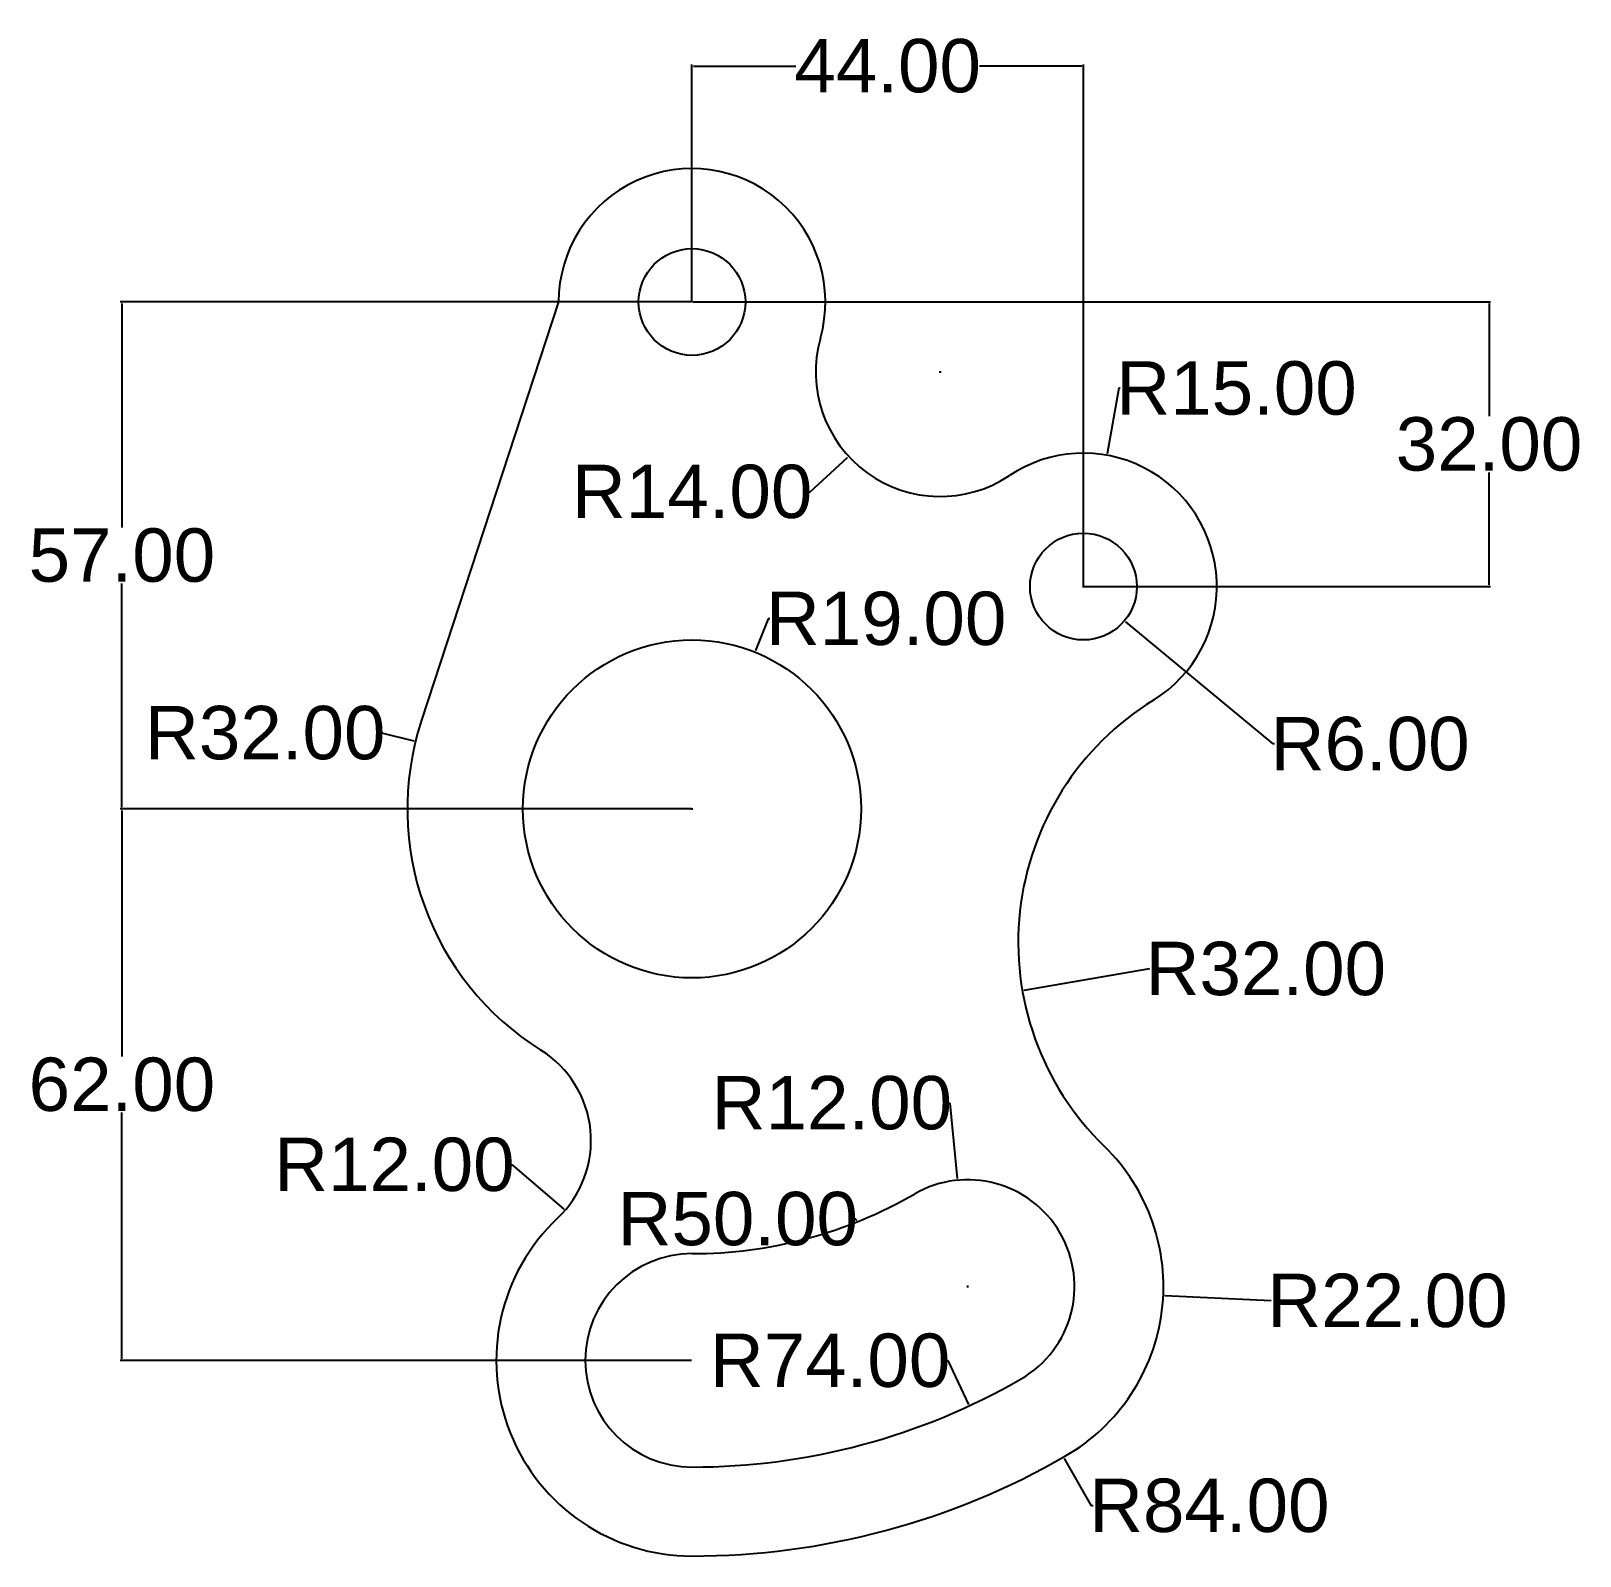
# Model space of a CAD drawing. Header units: centimetres. Extents: x -80 to 94, y -28 to 143.
import ezdxf

# ---------------------------------------------------------------- set-up
doc = ezdxf.new("R2010")
doc.units = ezdxf.units.CM
doc.header["$MEASUREMENT"] = 0
doc.styles.get("Standard").update_dxf_attribs({"font": 'arial.ttf'})
doc.dimstyles.get("Standard").update_dxf_attribs({"dimtxt": 6, "dimasz": 0.18, "dimexe": 0.18, "dimexo": 0.0625, "dimgap": 0.09, "dimtad": 0, "dimtih": 1, "dimtoh": 1, "dimzin": 0, "dimdsep": 46, "dimtxsty": 'Standard', "dimcen": 0.09, "dimclrd": 2, "dimclre": 2, "dimclrt": 2, "dimadec": 0, "dimazin": 0, "dimtfac": 1, "dimtofl": 0, "dimtmove": 0, "dimatfit": 3, "dimfxl": 1, "dimtfillclr": 2, "dimtolj": 1, "dimtzin": 0, "dimarcsym": 0})

# ---------------------------------------------------------------- blocks, each defined once
blk = doc.blocks.new('*D2')
at = {"color": 2, "lineweight": -2, "transparency": 16777216}
for p, q in [((-5.48, 112.54), (-69.68, 112.54)), ((-69.5, 112.36), (-69.5, 87.19)), ((-69.5, 55.72), (-69.5, 80.89)), ((-5.48, 55.54), (-69.68, 55.54))]:
    blk.add_line(p, q, dxfattribs=at)
at = {"color": 2, "transparency": 16777216}
for points in [[(-69.53, 112.36), (-69.47, 112.36), (-69.5, 112.54)], [(-69.53, 55.72), (-69.47, 55.72), (-69.5, 55.54)]]:
    blk.add_solid(points, dxfattribs=at)
at = {"layer": 'Defpoints', "color": 0, "transparency": 16777216}
for p in [(-5.42, 112.54), (-69.5, 55.54), (-5.42, 55.54)]:
    blk.add_point(p, dxfattribs=at)
at = {"color": 2, "transparency": 16777216, "insert": (-69.5, 84.04), "char_height": 6, "attachment_point": 5}
blk.add_mtext('\\A1;57.00', dxfattribs=at)
blk = doc.blocks.new('*D3')
at = {"color": 2, "lineweight": -2, "transparency": 16777216}
for p, q in [((-5.48, 55.54), (-69.68, 55.54)), ((-69.5, 55.36), (-69.5, 27.69)), ((-69.5, -6.28), (-69.5, 21.39)), ((-5.48, -6.46), (-69.68, -6.46))]:
    blk.add_line(p, q, dxfattribs=at)
at = {"color": 2, "transparency": 16777216}
for points in [[(-69.53, 55.36), (-69.47, 55.36), (-69.5, 55.54)], [(-69.53, -6.28), (-69.47, -6.28), (-69.5, -6.46)]]:
    blk.add_solid(points, dxfattribs=at)
at = {"layer": 'Defpoints', "color": 0, "transparency": 16777216}
for p in [(-5.42, 55.54), (-69.5, -6.46), (-5.42, -6.46)]:
    blk.add_point(p, dxfattribs=at)
at = {"color": 2, "transparency": 16777216, "insert": (-69.5, 24.54), "char_height": 6, "attachment_point": 5}
blk.add_mtext('\\A1;62.00', dxfattribs=at)
blk = doc.blocks.new('*D4')
at = {"color": 2, "lineweight": -2, "transparency": 16777216}
for p, q in [((-5.35, 112.54), (84.36, 112.54)), ((84.18, 112.36), (84.18, 99.69)), ((84.18, 80.72), (84.18, 93.38)), ((38.65, 80.54), (84.36, 80.54))]:
    blk.add_line(p, q, dxfattribs=at)
at = {"color": 2, "transparency": 16777216}
for points in [[(84.15, 112.36), (84.21, 112.36), (84.18, 112.54)], [(84.15, 80.72), (84.21, 80.72), (84.18, 80.54)]]:
    blk.add_solid(points, dxfattribs=at)
at = {"layer": 'Defpoints', "color": 0, "transparency": 16777216}
for p in [(-5.42, 112.54), (38.58, 80.54), (84.18, 80.54)]:
    blk.add_point(p, dxfattribs=at)
at = {"color": 2, "transparency": 16777216, "insert": (84.18, 96.54), "char_height": 6, "attachment_point": 5}
blk.add_mtext('\\A1;32.00', dxfattribs=at)
blk = doc.blocks.new('*D5')
at = {"color": 2, "lineweight": -2, "transparency": 16777216}
for p, q in [((42.55, 102.83), (41.24, 95.48)), ((42.73, 102.83), (42.55, 102.83)), ((38.49, 80.54), (38.67, 80.54)), ((38.58, 80.45), (38.58, 80.63))]:
    blk.add_line(p, q, dxfattribs=at)
at = {"color": 2, "transparency": 16777216}
blk.add_solid([(41.21, 95.49), (41.27, 95.48), (41.21, 95.31)], dxfattribs=at)
at = {"layer": 'Defpoints', "color": 0, "transparency": 16777216}
for p in [(41.21, 95.31), (38.58, 80.54)]:
    blk.add_point(p, dxfattribs=at)
at = {"color": 2, "transparency": 16777216, "insert": (55.8, 102.83), "char_height": 6, "attachment_point": 5}
blk.add_mtext('\\A1;R15.00', dxfattribs=at)
blk = doc.blocks.new('*D6')
at = {"color": 2, "lineweight": -2, "transparency": 16777216}
for p, q in [((38.49, 80.54), (38.67, 80.54)), ((38.58, 80.45), (38.58, 80.63)), ((59.9, 62.85), (43.34, 76.59)), ((60.08, 62.85), (59.9, 62.85))]:
    blk.add_line(p, q, dxfattribs=at)
at = {"color": 2, "transparency": 16777216}
blk.add_solid([(43.36, 76.62), (43.32, 76.57), (43.2, 76.71)], dxfattribs=at)
at = {"layer": 'Defpoints', "color": 0, "transparency": 16777216}
for p in [(38.58, 80.54), (43.2, 76.71)]:
    blk.add_point(p, dxfattribs=at)
at = {"color": 2, "transparency": 16777216, "insert": (70.82, 62.85), "char_height": 6, "attachment_point": 5}
blk.add_mtext('\\A1;R6.00', dxfattribs=at)
blk = doc.blocks.new('*D7')
at = {"color": 2, "lineweight": -2, "transparency": 16777216}
for p, q in [((22.4, 104.67), (22.58, 104.67)), ((22.49, 104.58), (22.49, 104.76)), ((7.85, 91.2), (12.06, 95.07)), ((7.67, 91.2), (7.85, 91.2))]:
    blk.add_line(p, q, dxfattribs=at)
at = {"color": 2, "transparency": 16777216}
blk.add_solid([(12.04, 95.09), (12.08, 95.05), (12.19, 95.19)], dxfattribs=at)
at = {"layer": 'Defpoints', "color": 0, "transparency": 16777216}
for p in [(22.49, 104.67), (12.19, 95.19)]:
    blk.add_point(p, dxfattribs=at)
at = {"color": 2, "transparency": 16777216, "insert": (-5.4, 91.2), "char_height": 6, "attachment_point": 5}
blk.add_mtext('\\A1;R14.00', dxfattribs=at)
blk = doc.blocks.new('*D8')
at = {"color": 2, "lineweight": -2, "transparency": 16777216}
for p, q in [((-25.8, 15.54), (-25.62, 15.54)), ((-25.62, 15.54), (-19.81, 10.54))]:
    blk.add_line(p, q, dxfattribs=at)
at = {"color": 2, "transparency": 16777216}
blk.add_solid([(-19.79, 10.56), (-19.83, 10.52), (-19.67, 10.42)], dxfattribs=at)
at = {"layer": 'Defpoints', "color": 0, "transparency": 16777216}
for p in [(-28.77, 18.25), (-19.67, 10.42)]:
    blk.add_point(p, dxfattribs=at)
at = {"color": 2, "transparency": 16777216, "insert": (-38.87, 15.54), "char_height": 6, "attachment_point": 5}
blk.add_mtext('\\A1;R12.00', dxfattribs=at)
blk = doc.blocks.new('*D9')
at = {"color": 2, "lineweight": -2, "transparency": 16777216}
blk.add_line((46.02, 37.56), (31.9, 35.13), dxfattribs=at)
at = {"color": 2, "transparency": 16777216}
blk.add_solid([(31.89, 35.16), (31.9, 35.1), (31.72, 35.1)], dxfattribs=at)
at = {"layer": 'Defpoints', "color": 0, "transparency": 16777216}
for p in [(63.25, 40.53), (31.72, 35.1)]:
    blk.add_point(p, dxfattribs=at)
at = {"color": 2, "transparency": 16777216, "insert": (59.09, 37.56), "char_height": 6, "attachment_point": 5}
blk.add_mtext('\\A1;R32.00', dxfattribs=at)
blk = doc.blocks.new('*D10')
at = {"color": 2, "lineweight": -2, "transparency": 16777216}
for p, q in [((3.16, 76.93), (1.72, 73.34)), ((3.34, 76.93), (3.16, 76.93)), ((-5.51, 55.54), (-5.33, 55.54)), ((-5.42, 55.45), (-5.42, 55.63))]:
    blk.add_line(p, q, dxfattribs=at)
at = {"color": 2, "transparency": 16777216}
blk.add_solid([(1.69, 73.35), (1.75, 73.33), (1.65, 73.17)], dxfattribs=at)
at = {"layer": 'Defpoints', "color": 0, "transparency": 16777216}
for p in [(1.65, 73.17), (-5.42, 55.54)]:
    blk.add_point(p, dxfattribs=at)
at = {"color": 2, "transparency": 16777216, "insert": (16.41, 76.93), "char_height": 6, "attachment_point": 5}
blk.add_mtext('\\A1;R19.00', dxfattribs=at)
blk = doc.blocks.new('*D11')
at = {"color": 2, "lineweight": -2, "transparency": 16777216}
for p, q in [((25.49, 1.85), (25.67, 1.85)), ((25.58, 1.76), (25.58, 1.94)), ((59.69, 0.24), (47.74, 0.8))]:
    blk.add_line(p, q, dxfattribs=at)
at = {"color": 2, "transparency": 16777216}
blk.add_solid([(47.74, 0.83), (47.74, 0.77), (47.56, 0.81)], dxfattribs=at)
at = {"layer": 'Defpoints', "color": 0, "transparency": 16777216}
for p in [(25.58, 1.85), (47.56, 0.81)]:
    blk.add_point(p, dxfattribs=at)
at = {"color": 2, "transparency": 16777216, "insert": (72.77, 0.24), "char_height": 6, "attachment_point": 5}
blk.add_mtext('\\A1;R22.00', dxfattribs=at)
blk = doc.blocks.new('*D12')
at = {"color": 2, "lineweight": -2, "transparency": 16777216}
for p, q in [((23.39, 22.47), (23.57, 22.47)), ((23.57, 22.47), (24.4, 13.97)), ((25.49, 1.85), (25.67, 1.85)), ((25.58, 1.76), (25.58, 1.94))]:
    blk.add_line(p, q, dxfattribs=at)
at = {"color": 2, "transparency": 16777216}
blk.add_solid([(24.43, 13.97), (24.37, 13.96), (24.42, 13.79)], dxfattribs=at)
at = {"layer": 'Defpoints', "color": 0, "transparency": 16777216}
for p in [(24.42, 13.79), (25.58, 1.85)]:
    blk.add_point(p, dxfattribs=at)
at = {"color": 2, "transparency": 16777216, "insert": (10.31, 22.47), "char_height": 6, "attachment_point": 5}
blk.add_mtext('\\A1;R12.00', dxfattribs=at)
blk = doc.blocks.new('*D13')
at = {"color": 2, "lineweight": -2, "transparency": 16777216}
for p, q in [((-5.51, 55.54), (-5.33, 55.54)), ((-5.42, 55.45), (-5.42, 55.63)), ((39.49, -22.8), (36.44, -17.5)), ((39.67, -22.8), (39.49, -22.8))]:
    blk.add_line(p, q, dxfattribs=at)
at = {"color": 2, "transparency": 16777216}
blk.add_solid([(36.47, -17.48), (36.42, -17.51), (36.35, -17.34)], dxfattribs=at)
at = {"layer": 'Defpoints', "color": 0, "transparency": 16777216}
for p in [(-5.42, 55.54), (36.35, -17.34)]:
    blk.add_point(p, dxfattribs=at)
at = {"color": 2, "transparency": 16777216, "insert": (52.74, -22.8), "char_height": 6, "attachment_point": 5}
blk.add_mtext('\\A1;R84.00', dxfattribs=at)
blk = doc.blocks.new('*D14')
at = {"color": 2, "lineweight": -2, "transparency": 16777216}
for p, q in [((23.18, -6.49), (23.36, -6.49)), ((23.36, -6.49), (25.65, -11.42))]:
    blk.add_line(p, q, dxfattribs=at)
at = {"color": 2, "transparency": 16777216}
blk.add_solid([(25.68, -11.41), (25.63, -11.44), (25.73, -11.59)], dxfattribs=at)
at = {"layer": 'Defpoints', "color": 0, "transparency": 16777216}
for p in [(-5.42, 55.54), (25.73, -11.59)]:
    blk.add_point(p, dxfattribs=at)
at = {"color": 2, "transparency": 16777216, "insert": (10.11, -6.49), "char_height": 6, "attachment_point": 5}
blk.add_mtext('\\A1;R74.00', dxfattribs=at)
blk = doc.blocks.new('*D15')
at = {"color": 2, "lineweight": -2, "transparency": 16777216}
for p, q in [((12.81, 9.44), (12.99, 9.44)), ((12.99, 9.44), (13.05, 9.27))]:
    blk.add_line(p, q, dxfattribs=at)
at = {"color": 2, "transparency": 16777216}
blk.add_solid([(13.08, 9.28), (13.03, 9.26), (13.12, 9.1)], dxfattribs=at)
at = {"layer": 'Defpoints', "color": 0, "transparency": 16777216}
for p in [(-5.42, 55.54), (13.12, 9.1)]:
    blk.add_point(p, dxfattribs=at)
at = {"color": 2, "transparency": 16777216, "insert": (-0.27, 9.44), "char_height": 6, "attachment_point": 5}
blk.add_mtext('\\A1;R50.00', dxfattribs=at)
blk = doc.blocks.new('*D16')
at = {"color": 2, "lineweight": -2, "transparency": 16777216}
for p, q in [((-40.31, 64.08), (-36.67, 63.19)), ((-5.51, 55.54), (-5.33, 55.54)), ((-5.42, 55.45), (-5.42, 55.63))]:
    blk.add_line(p, q, dxfattribs=at)
at = {"color": 2, "transparency": 16777216}
blk.add_solid([(-36.67, 63.22), (-36.68, 63.16), (-36.5, 63.14)], dxfattribs=at)
at = {"layer": 'Defpoints', "color": 0, "transparency": 16777216}
for p in [(-36.5, 63.14), (-5.42, 55.54)]:
    blk.add_point(p, dxfattribs=at)
at = {"color": 2, "transparency": 16777216, "insert": (-53.39, 64.08), "char_height": 6, "attachment_point": 5}
blk.add_mtext('\\A1;R32.00', dxfattribs=at)
blk = doc.blocks.new('*D17')
at = {"color": 2, "lineweight": -2, "transparency": 16777216}
for p, q in [((-5.42, 112.6), (-5.42, 139.25)), ((-5.24, 139.07), (6.26, 139.07)), ((38.4, 139.07), (26.91, 139.07)), ((38.58, 80.6), (38.58, 139.25))]:
    blk.add_line(p, q, dxfattribs=at)
at = {"color": 2, "transparency": 16777216}
for points in [[(-5.24, 139.1), (-5.24, 139.04), (-5.42, 139.07)], [(38.4, 139.1), (38.4, 139.04), (38.58, 139.07)]]:
    blk.add_solid(points, dxfattribs=at)
at = {"layer": 'Defpoints', "color": 0, "transparency": 16777216}
for p in [(38.58, 139.07), (-5.42, 112.54), (38.58, 80.54)]:
    blk.add_point(p, dxfattribs=at)
at = {"color": 2, "transparency": 16777216, "insert": (16.58, 139.07), "char_height": 6, "attachment_point": 5}
blk.add_mtext('\\A1;44.00', dxfattribs=at)

msp = doc.modelspace()

# ---------------------------------------------------------------- linework, layer by layer
msp.add_line((-20.416, 112.539), (-35.826, 65.501))
for centre, radius in [((-5.416, 112.539), 6), ((38.584, 80.539), 6), ((-5.416, 55.539), 19)]:
    msp.add_circle(centre, radius)
for centre, radius, start, end in [((-5.416, 112.539), 15, 344.24891, 180), ((22.495, 104.667), 14, 164.24891, 303.69634), ((38.584, 80.539), 15, 301.6629, 123.69634), ((63.255, 40.535), 32, 121.6629, 225.76394), ((-5.416, 55.539), 32, 161.86099, 237.94158), ((-28.771, 18.249), 12, 313.38494, 57.94158), ((25.584, 1.845), 22, 300, 45.76394), ((-5.416, 55.539), 50, 270, 300), ((25.584, 1.845), 12, 300, 120), ((-5.416, -6.461), 22, 133.38494, 270), ((-5.416, -6.461), 12, 90, 270), ((-5.416, 55.539), 74, 270, 300), ((-5.416, 55.539), 84, 270, 300)]:
    msp.add_arc(centre, radius, start, end)

# ---------------------------------------------------------------- dimensions: what is measured, and where the dimension line sits
dim = msp.add_linear_dim(base=(38.584, 139.072), p1=(-5.416, 112.539), p2=(38.584, 80.539), dimstyle='Standard')
dim.commit()
dim.dimension.update_dxf_attribs({"geometry": '*D17', "text_midpoint": (16.584, 139.072)})
for base, p2, picture, middle in [((-69.5, 55.539), (-5.416, 55.539), '*D2', (-69.5, 84.039)), ((84.185, 80.539), (38.584, 80.539), '*D4', (84.185, 96.539))]:
    dim = msp.add_linear_dim(base=base, p1=(-5.416, 112.539), p2=p2, angle=90, dimstyle='Standard')
    dim.commit()
    dim.dimension.update_dxf_attribs({"geometry": picture, "text_midpoint": middle})
for center, mpoint, picture, middle in [((38.584, 80.539), (41.211, 95.307), '*D5', (55.804, 102.826)), ((22.495, 104.667), (12.19, 95.19), '*D7', (-5.401, 91.201)), ((-5.416, 55.539), (1.655, 73.174), '*D10', (16.413, 76.925)), ((38.584, 80.539), (43.201, 76.707), '*D6', (70.821, 62.853)), ((-5.416, 55.539), (-36.5, 63.143), '*D16', (-40.314, 64.077)), ((-5.416, 55.539), (13.12, 9.102), '*D15', (-0.268, 9.436)), ((-5.416, 55.539), (36.355, -17.339), '*D13', (52.742, -22.805)), ((-5.416, 55.539), (25.73, -11.587), '*D14', (10.11, -6.489)), ((63.255, 40.535), (31.72, 35.098), '*D9', (46.019, 37.563)), ((25.584, 1.845), (24.417, 13.788), '*D12', (10.314, 22.471)), ((-28.771, 18.249), (-19.674, 10.423), '*D8', (-38.873, 15.537)), ((25.584, 1.845), (47.559, 0.812), '*D11', (59.693, 0.241))]:
    dim = msp.add_radius_dim(center=center, mpoint=mpoint, dimstyle='Standard')
    dim.commit()
    dim.dimension.update_dxf_attribs({"geometry": picture, "text_midpoint": middle, "dimtype": 164})
dim = msp.add_linear_dim(base=(-69.5, -6.461), p1=(-5.416, 55.539), p2=(-5.416, -6.461), angle=90, dimstyle='Standard', override={"dimtmove": 1})
dim.commit()
dim.dimension.update_dxf_attribs({"geometry": '*D3', "text_midpoint": (-69.5, 24.539)})

doc.saveas('drawing.dxf')
